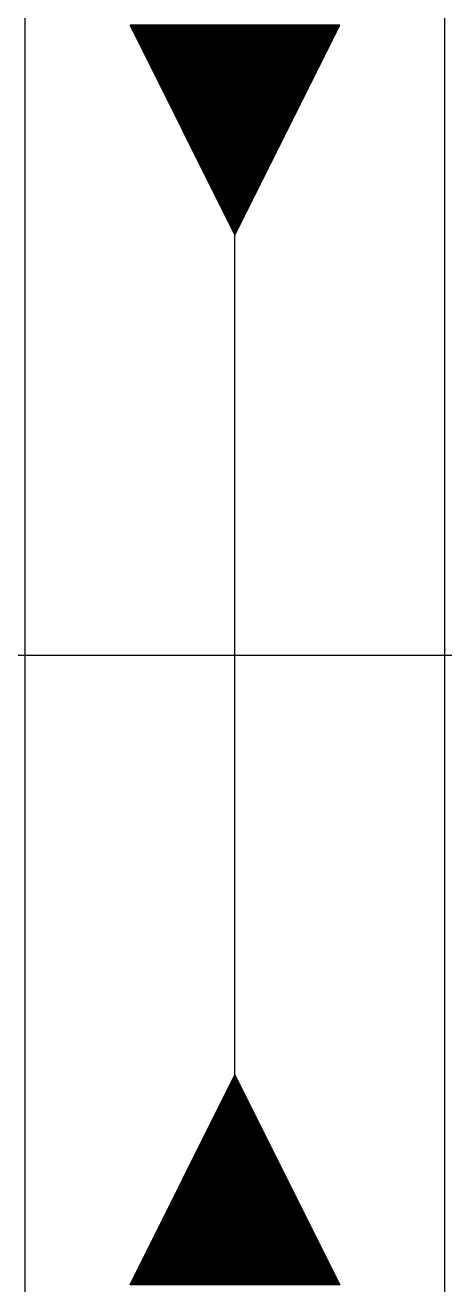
# Model space of a CAD drawing. Header units: metres. Extents: x 0 to 0.002, y -0.003 to 0.003.
import ezdxf

# ---------------------------------------------------------------- set-up
doc = ezdxf.new("R2010")
doc.units = ezdxf.units.M
doc.header["$PDMODE"] = 2
doc.layers.add('Level 2', color=7, linetype='Continuous')
doc.layers.add('Level 7', color=7, linetype='Continuous')

# ---------------------------------------------------------------- blocks, each defined once
blk = doc.blocks.new('ELEC. INSUL. FLANGES')
at = {"layer": 'Level 7', "linetype": 'Continuous', "lineweight": 0}
h = blk.add_hatch(dxfattribs=at)
h.set_pattern_fill('USER', color=2, scale=5e-05, angle=45, style=0, pattern_type=0)
h.set_pattern_definition([(45, (0.05707, 0.04627), (-3.535534e-05, 3.535534e-05), [])])
h.paths.add_polyline_path([(0.0015, 0.003), (0.001, 0.003), (0.0005, 0.003), (0.001, 0.002)])
h = blk.add_hatch(dxfattribs=at)
h.set_pattern_fill('USER', color=2, scale=5e-05, angle=45, style=0, pattern_type=0)
h.set_pattern_definition([(45, (0.05707, 0.04027), (-3.535534e-05, 3.535534e-05), [])])
h.paths.add_polyline_path([(0.0015, -0.003), (0.001, -0.003), (0.0005, -0.003), (0.001, -0.002)])
at = {"layer": 'Level 2', "color": 3, "linetype": 'Continuous', "lineweight": 0}
for p, q in [((0.001, 0.003), (0.0005, 0.003)), ((0.0005, 0.003), (0.001, 0.002)), ((0.001, 0.002), (0.0015, 0.003)), ((0.0015, 0.003), (0.001, 0.003)), ((0.0015, 0.003), (0.001, 0.003)), ((0.0015, 0.003), (0.001, 0.003)), ((0.0005, -0.003), (0.001, -0.002)), ((0.001, -0.002), (0.0015, -0.003)), ((0.001, -0.003), (0.0005, -0.003)), ((0.0015, -0.003), (0.001, -0.003)), ((0.0015, -0.003), (0.001, -0.003)), ((0.0015, -0.003), (0.001, -0.003))]:
    blk.add_line(p, q, dxfattribs=at)
at = {"layer": 'Level 2', "color": 3, "linetype": 'Continuous', "lineweight": 0, "flags": 128}
for points in [[(0.001, 0.003), (0.0005, 0.003), (0.001, 0.002), (0.0015, 0.003), (0.001, 0.003)], [(0.001, 0.003), (0.0005, 0.003), (0.001, 0.002), (0.0015, 0.003), (0.001, 0.003)], [(0.001, -0.003), (0.0005, -0.003), (0.001, -0.002), (0.0015, -0.003), (0.001, -0.003)], [(0.001, -0.003), (0.0005, -0.003), (0.001, -0.002), (0.0015, -0.003), (0.001, -0.003)]]:
    blk.add_lwpolyline(points, dxfattribs=at)
at = {"layer": 'Level 7', "color": 2, "linetype": 'Continuous', "lineweight": 30}
for p, q in [((0, -0.002), (0, 0.002)), ((0.001, -0.002), (0.001, 0.002)), ((0.002, -0.002), (0.002, 0.002))]:
    blk.add_line(p, q, dxfattribs=at)
at = {"layer": 'Level 7', "color": 2, "linetype": 'Continuous', "lineweight": 30, "flags": 128}
for points in [[(0.0015, 0.003), (0.001, 0.003), (0.0005, 0.003), (0.001, 0.002), (0.0015, 0.003)], [(0.0015, -0.003), (0.001, -0.003), (0.0005, -0.003), (0.001, -0.002), (0.0015, -0.003)]]:
    blk.add_lwpolyline(points, dxfattribs=at)

msp = doc.modelspace()

# ---------------------------------------------------------------- linework, layer by layer
for p in [(0, 0), (0.002, 0)]:
    msp.add_point(p)

# ---------------------------------------------------------------- block references
msp.add_blockref('ELEC. INSUL. FLANGES', (0, 0))

doc.saveas('drawing.dxf')
